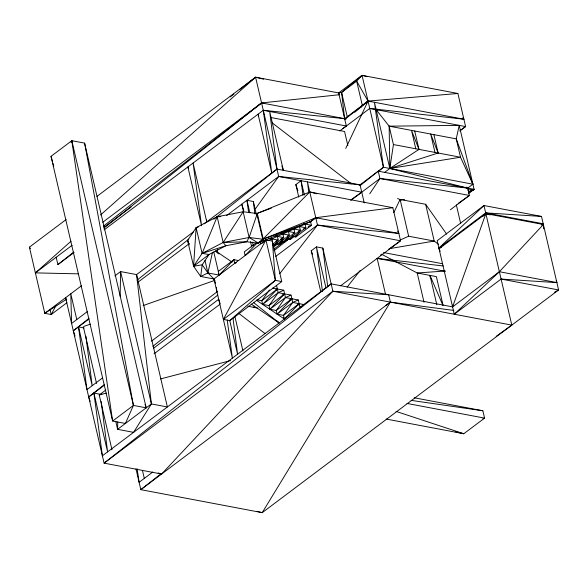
<?xml version="1.0" encoding="UTF-8"?>
<svg xmlns="http://www.w3.org/2000/svg" width="588" height="588" viewBox="0 0 588 588"><rect width="100%" height="100%" fill="white"/><g stroke="black" fill="none" stroke-linecap="round" stroke-linejoin="round"><path stroke-width="0.88" d="M117.747 421.993L117.607 429.328L133.586 432.356L151.403 403.934L136.578 274.603L193.54 231.797M120.136 296.337L120.606 271.575L136.578 274.603L167.382 406.955L151.403 403.934L117.607 429.328L115.733 421.28M257.294 213.547L249.128 237.486L246.651 241.756L225.873 245.755L209.034 254.486L202.221 264.791L193.584 266.276L196.113 227.659L217.163 216.744L243.138 211.754L257.294 213.547L263.284 239.287L258.661 243.278L246.651 241.756L223.153 242.484L202.103 253.399L193.584 266.276L200.692 276.463L213.959 278.977L265.952 239.911L272.347 241.117L275.368 280.351L229.761 320.629L223.366 319.424L265.952 239.911L275.368 280.351L223.366 319.424M198.663 226.843L196.113 227.659L202.103 253.399L209.034 254.486L193.584 266.276L193.761 264.46M377.908 110.088L376.144 109.647L389.146 126.163L393.423 144.545L389.829 168.469L384.633 172.38M450.364 209.776L469.415 195.459L467.703 188.109L389.829 168.469L389.146 126.163L459.213 125.376L456.244 138.871L460.522 157.253L472.899 184.198L467.703 188.109L379.951 178.517L350.764 200.449M212.386 252.833L207.902 272.942L200.692 276.463L202.221 264.791L207.902 272.942L213.959 278.977L215.568 283.232M135.982 468.901L140.811 489.664L262.226 512.655L558.6 289.957L543.371 224.513L485.857 213.62L452.584 306.877L331.169 283.886L102.386 455.796L93.896 393.063L100.291 394.276M217.163 216.744L202.103 253.399L225.873 245.755L223.153 242.484L217.163 216.744L220.779 216.634M71.097 142.347L71.824 140.701L84.606 143.127L146.206 407.837L133.425 405.419L112.631 421.045L51.024 156.334L71.824 140.701L133.425 405.419L125.406 423.47L112.631 421.045L71.824 140.701M345.729 148.411L368.037 101.077L356.673 81.115L362.046 75.345L457.905 93.492L465.6 126.582L459.75 130.984M393.835 212.547L400.097 199.457L425.653 204.293L446.637 234.12M55.919 305.701L51.193 314.536L44.798 313.331L29.4 247.151L66.121 219.559M66.723 300.152L65.599 297.704L104.098 463.146L332.874 291.244L388.675 294.779L390.388 302.129L262.226 512.655L256.912 511.347M193.584 266.276L187.601 240.536L196.113 227.659M369.742 193.775L379.951 178.517L378.238 171.167L474.09 189.314L459.213 125.376M360.789 107.589L361.811 106.119M232.877 261.109L233.899 259.675L238.691 260.58M277.264 241.852L273.685 246.879L289.281 235.156L288.083 230.011M276.823 243.961L279.219 244.417L282.799 239.382M281.556 241.345L284.754 241.947L288.333 236.92M287.892 239.029L290.288 239.478L293.361 235.171M293.427 236.56L295.823 237.015L299.402 231.988M269.451 289.935L261.778 300.718L262.63 304.393L269.025 305.598L284.621 293.882L282.152 295.088M276.353 290.428L277.374 288.995L275.728 289.796M298.094 305.091L299.116 303.651L283.512 315.374L277.124 314.161L276.272 310.486L285.474 297.557L283.769 290.2L278.234 292.67L269.025 305.598L269.877 309.281L276.272 310.486L291.868 298.77L290.847 300.203M301.548 306.627L299.968 307.333L298.256 299.976L292.721 302.445L283.512 315.374L284.371 319.049L299.116 303.651L297.469 304.459M255.611 208.534L278.675 176.466L255.582 77.197L338.651 92.926L341.591 92.441L356.673 81.115L362.318 105.377M253.347 307.649L254.472 306.201M279.785 273.604L317.476 225.064L307.436 181.912L308.803 192.71M347.126 287.135L360.15 270.524M360.231 77.359L362.046 75.345L367.375 76.66M366.214 103.091L368.037 101.077L457.905 93.492M331.169 283.886L104.098 463.146L161.612 474.038L332.874 291.244L322.834 248.092L316.447 246.879L311.243 250.782L320.783 291.788M236.339 262.645L234.759 263.351L233.899 259.675L219.155 275.074L207.902 272.942L205.014 260.513M257.441 242.704L245.159 255.537L244.299 251.862L256.353 242.8M284.621 293.882L269.877 309.281L285.474 297.557L291.009 295.088L292.721 302.445L277.124 314.161L291.868 298.77L289.399 299.976M257.559 243.211L262.755 239.301L309.78 191.975L392.85 207.704L400.553 240.793L340.592 285.841M441.566 247.43L438.891 248.055L483.975 205.535L541.489 216.428L543.202 223.778L541.739 224.881M496.147 336.351L511.803 325.12L483.975 205.535L437.178 240.698L454.289 314.227L499.374 271.715L543.371 224.513L541.585 224.932M482.535 216.685L485.857 213.62L490.194 214.907M71.06 241.183L35.39 272.883L78.469 273.846M100.555 214.973L255.582 77.197L263.564 79.174M263.233 242.315L265.952 239.911M354.748 112.286L368.037 101.077L463.895 119.232L462.793 117.791M378.54 171.387L383.442 167.257L472.899 184.198L472.017 181.626M104.164 229.849L263.277 110.287L344.641 118.666L341.591 92.441L362.046 75.345L383.442 167.257L359.209 185.47M360.29 185.426L378.238 171.167M56.183 257.257L57.896 264.615L73.676 252.09M103.797 228.181L261.564 102.929L339.599 94.712M75.043 336.013L73.302 330.794L89.075 318.27M137.122 280.123L188.755 239.132M213.856 219.206L276.97 169.109L360.04 184.838L364.244 202.889M90.155 401.317L88.7 396.966L104.561 384.449M152.851 346.325L217.729 295.103M273.957 250.716L289.098 238.765M310.001 222.264L315.763 217.707L392.85 207.704M344.259 119.776L368.037 101.077L370.697 101.739M160.987 473.803L140.811 489.664L390.388 302.129L453.87 310.42M230.29 96.91L233.906 94.095M239.684 89.589L255.582 77.197L96.961 196.385M103.334 226.262L261.564 102.929L346.236 118.967M72.148 245.262L35.39 272.883L36.926 271.891M102.753 222.271L261.564 102.929L264.225 103.591M104.017 227.328L131.08 206.991M57.896 264.615L74.051 252.472M44.659 311.508L44.798 313.331L81.629 285.658M342.613 128.669L346.354 126.016L338.651 92.926L362.046 75.345M66.966 302.68L51.193 314.536L49.965 309.266M114.851 275.897L120.606 271.575L151.403 403.934M87.619 311.39L71.589 323.437L70.795 293.794L76.785 319.534M204.176 223.808L276.97 169.109L269.671 111.499L283.357 170.322L281.88 166.029M344.641 118.666L368.037 101.077M73.302 330.794L88.781 319.159M137.982 282.189L189.395 243.557M226.571 215.62L278.675 176.466L360.04 184.838M339.754 130.977L369.749 108.435L463.895 119.232M298.748 197.083L295.845 184.61L301.041 180.7L304.363 194.959M218.302 271.399L233.899 259.675M272.538 244.358L278.212 240.095L277.014 234.943M273.111 245.615L283.747 237.626L282.549 232.481M279.219 244.417L294.816 232.694L293.963 229.019M102.386 378.047L86.987 389.616L78.498 326.884L84.091 327.942M151.513 341.128L217.509 291.538M273.971 249.114L284.232 241.403M309.898 222.117L315.763 217.707L398.84 233.436L397.598 231.011M284.754 241.947L300.35 230.224L299.498 226.549M290.288 239.478L305.885 227.762L305.032 224.079M295.823 237.015L311.419 225.292L310.567 221.617L262.755 239.301L256.772 213.569L309.78 191.975L316.858 193.761M88.7 396.966L104.172 385.338M153.358 348.383L218.685 299.292L220.14 303.643M275.801 256.383L317.476 225.064L398.84 233.436M105.811 390.042L99.232 394.989L111.963 449.695M154.056 353.792L219.846 304.356M229.761 320.629L281.755 281.564L271.48 237.412M291.009 295.088L278.234 292.67L262.63 304.393L277.374 288.995L261.778 300.718L256.985 299.806M468.269 193.695L474.09 189.314L467.732 189.998M438.891 248.055L485.688 212.885L541.489 216.428M485.857 213.62L439.06 248.79L440.184 251.267M152.806 472.01L139.099 482.314L137.144 468.834M454.289 314.227L501.086 279.065L556.887 282.608L556.138 280.954M460.382 130.323L465.6 126.582L369.749 108.435M380.414 255.17L381.899 254.104M388.617 249.312L400.553 240.793L317.476 225.064M385.912 305.326L390.388 302.129M351.286 199.626L361.752 192.195L278.675 176.466M458.177 203.426L469.415 195.459L379.951 178.517M414.709 131.006L418.987 149.389L389.829 168.469L374.431 102.29L383.442 167.257M44.798 313.331L66.312 299.38M468.665 192.717L474.09 189.314L468.335 192.129M468.592 192.644L474.09 189.314L468.482 192.416M554.624 292.236L558.6 289.957L501.086 279.065M275.743 241.3L278.212 240.095L268.628 238.28M280.461 239.235L283.747 237.626L274.964 235.964M287.635 235.964L289.281 235.156L280.498 233.495M293.169 233.495L294.816 232.694L286.033 231.033M298.704 231.033L300.35 230.224L291.567 228.563M303.423 228.967L305.885 227.762L297.903 226.248M308.134 226.902L311.419 225.292L303.437 223.778M262.336 243.109L260.756 243.814L260.241 241.609M267.871 240.646L310.567 221.617L258.404 242.866M400.347 239.919L408.653 236.222L434.209 241.058L438.575 244.365M262.755 239.301L315.763 217.707L317.535 218.155M101.805 394.011L99.232 394.989L106.34 393.129M256.772 213.569L271.281 208.196M482.91 418.737L484.578 418.119L482.866 410.769L414.268 397.782M84.187 326.303L90.251 324.164M143.112 305.576L215.039 280.285M433.878 134.637L438.156 153.02L389.829 168.469L460.522 157.253L393.423 144.545M160.495 378.951L230.636 360.591M389.91 248.57L434.209 241.058L425.653 204.293M445.153 271.017L417.208 272.986L381.869 254.398M402.839 199.626L404.669 199.744M385.449 294.022L377.151 258.375L443.234 265.952M263.284 239.287L249.128 237.486L223.153 242.484L243.138 211.754L249.128 237.486L258.661 243.278M411.108 400.369L482.866 410.769M389.146 126.163L456.244 138.871L472.899 184.198M346.354 126.016L263.277 110.287L271.766 173.019L258.081 114.19L258.661 115.932M270.627 117.482L344.568 131.484L347.853 145.603M485.688 212.885L543.202 223.778M248.562 212.114L246.96 200.295L253.354 201.508L256.258 213.988M556.887 282.608L499.374 271.715L452.584 306.877L452.517 305.069M383.501 252.546L442.632 263.74M377.151 258.375L445.234 271.266M263.093 240.742L264.688 241.043M275.368 280.351L281.755 281.564M332.874 291.244L511.803 325.12M272.582 288.083L283.769 290.2M285.474 297.557L298.256 299.976M292.721 302.445L303.908 304.562M247.849 306.223L257.764 308.097M406.955 403.427L484.578 418.119L463.778 433.746L386.154 419.053M455.751 431.879L463.778 433.746L396.04 411.387M158.128 472.965L161.612 474.038M397.539 198.524L401.722 200.155M466.064 187.285L467.703 188.109L466.159 187.146M215.443 250.87L232.128 262.123M256.64 300.35L284.371 319.049L283.541 317.432M251.113 304.04L279.168 322.959L277.213 321.041M272.141 122.833L351.374 183.809M238.765 313.36L264.938 333.499M216.024 251.613L218.883 253.898M253.45 302.438L279.168 322.959M29.4 247.151L30.495 248.592M189.16 244.814L187.601 240.536L188.616 241.991M187.601 240.536L188.542 242.102M218.332 273.457L219.155 275.074L213.782 251.98M338.651 92.926L339.401 94.558M430.21 277.22L429.982 275.404L442.86 305.201M438.156 153.02L430.688 134.027L434.966 152.41M418.987 149.389L411.512 130.404L415.79 148.786M295.845 184.61L297.881 190.696M311.243 250.782L312.412 254.266M243.799 210.298L241.764 204.205L243.63 212.224M188.469 168.675L187.888 166.941L201.574 225.763L193.084 163.03L206.778 221.852L206.55 220.059M145.052 404.353L146.206 407.837M51.024 156.334L52.501 161.641M53.001 163.413L53.736 166.066M456.31 204.778L460.683 223.558M443.014 305.135L436.377 276.617L417.208 272.986L424.022 302.269M429.982 275.404L436.803 304.694M400.097 199.457L408.653 236.222M341.591 92.441L347.243 116.711M325.987 287.877L316.447 246.879L322.474 291.428M276.522 285.32L278.234 292.67M246.96 200.295L249.863 212.775M250.473 241.639L251.715 246.989M234.84 316.204L242.925 350.97M229.695 320.342L237.574 354.211L233.01 318.204M213.863 278.572L232.378 358.121L227.211 319.938M142.436 470.385L144.303 478.404M83.32 326.605L96.557 383.501M78.498 326.884L92.184 385.706L85.914 336.196M93.896 393.063L107.589 451.885L101.202 401.472M84.606 143.127L133.425 405.419M376.144 109.647L376.386 111.463M301.041 180.7L303.011 195.245M252.619 242.116L253.112 245.755M216.362 287.392L216.972 291.942M322.834 248.092L327.736 286.797M253.354 201.508L254.949 214.113M217.273 249.327L217.729 252.928M543.54 225.248L543.65 228.886"/></g></svg>
